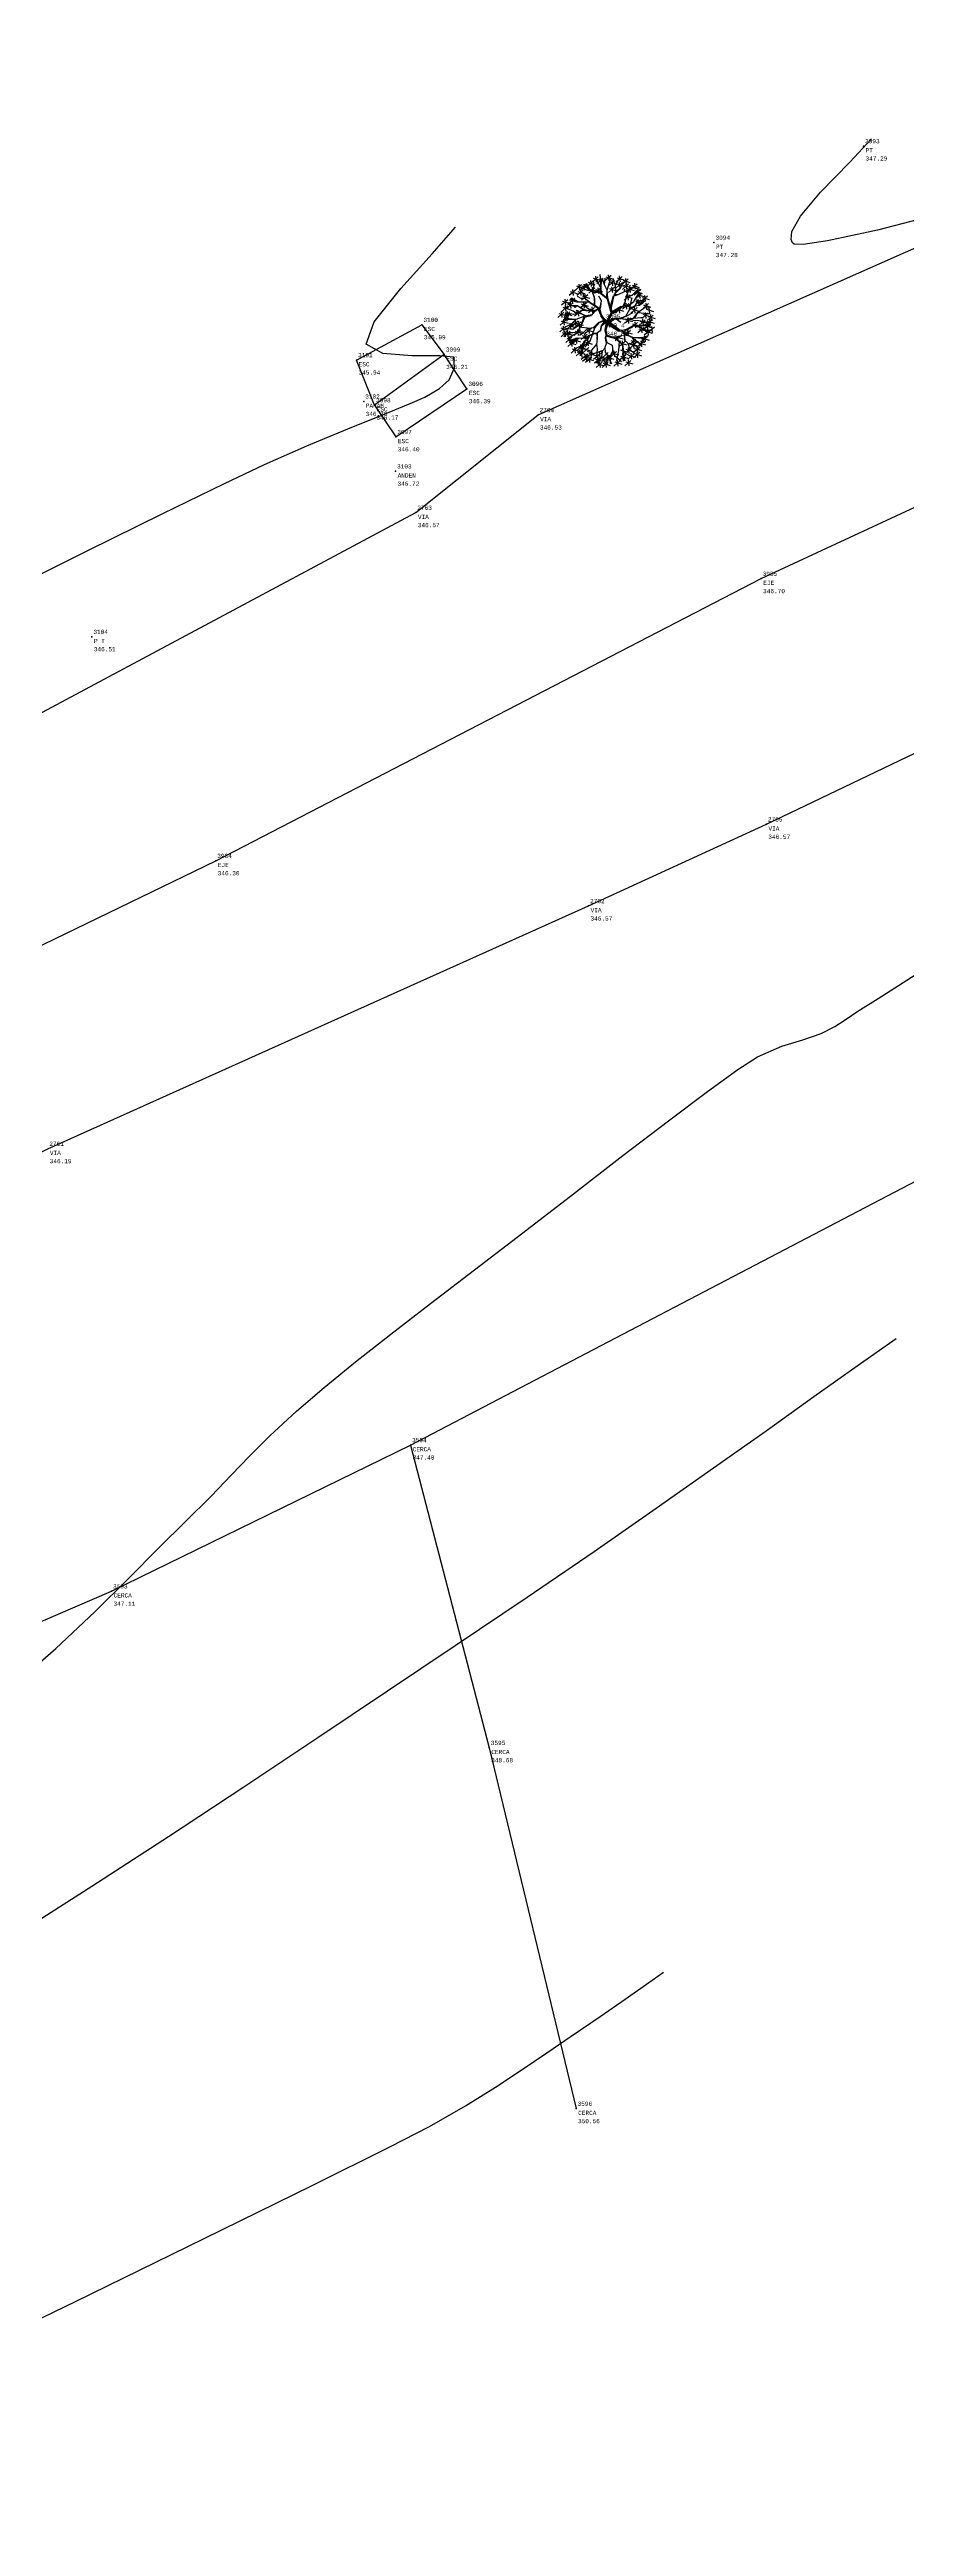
# Model space of a CAD drawing. Header units: metres. Extents: x 5050628 to 5051715, y 2427226 to 2427693.
# Drawn here: x 5051534.03 to 5051544.2, y 2427641.52 to 2427670.95 of the extents above; entities that cross this region are included whole.
import ezdxf
from ezdxf.enums import TextEntityAlignment as Align

# ---------------------------------------------------------------- set-up
doc = ezdxf.new("R2010")
doc.units = ezdxf.units.M
for name, color, linetype in [('1. Eje Vía', 7, 'Continuous'), ('ARBOLES', 3, 'Continuous'), ('C-TOPO-MINR-N', 11, 'Continuous'), ('Cerca', 90, 'FENCELINE2'), ('CVL_PUNTO', 2, 'Continuous'), ('CVL_PUNTO_COR', 2, 'Continuous'), ('CVL_PUNTO_NUM', 2, 'Continuous'), ('Escalera', 254, 'Continuous'), ('Vía', 40, 'Continuous')]:
    doc.layers.add(name, color=color, linetype=linetype)
doc.styles.add('MONOTXT4', font='monotxt4.shx')
doc.linetypes.add('FENCELINE2', pattern='A,0.25,-0.1,[132,ltypeshp.shx,S=0.1,R=0,X=-0.1,Y=0],-0.1,1', length=1.45)

# ---------------------------------------------------------------- blocks, each defined once
blk = doc.blocks.new('ar-2')
at = {"layer": 'ARBOLES'}
for p, q in [((28.994, 112.147), (28.788, 111.964)), ((28.821, 112.102), (29.055, 112.03)), ((28.899, 112.164), (28.922, 111.964)), ((29.159, 112.15), (28.953, 111.966)), ((28.986, 112.105), (29.22, 112.033)), ((29.064, 112.167), (29.087, 111.966)), ((29.381, 112.272), (29.175, 112.089)), ((29.208, 112.227), (29.442, 112.155)), ((29.286, 112.289), (29.309, 112.089)), ((29.552, 112.413), (29.346, 112.23)), ((29.401, 112.088), (29.364, 112.162)), ((29.379, 112.368), (29.613, 112.296)), ((29.457, 112.43), (29.48, 112.23)), ((29.716, 112.36), (29.509, 112.177)), ((29.543, 112.315), (29.776, 112.243)), ((29.603, 112.491), (29.626, 112.29)), ((29.982, 112.455), (29.776, 112.272)), ((29.809, 112.411), (30.043, 112.339)), ((29.887, 112.473), (29.91, 112.272)), ((30.099, 112.288), (29.893, 112.105)), ((29.926, 112.243), (30.16, 112.171)), ((30.004, 112.305), (30.027, 112.105)), ((30.344, 112.212), (30.137, 112.029)), ((30.353, 112.423), (30.146, 112.24)), ((30.171, 112.168), (30.404, 112.095)), ((30.18, 112.379), (30.413, 112.306)), ((30.248, 112.23), (30.271, 112.029)), ((30.257, 112.441), (30.28, 112.24)), ((30.555, 112.339), (30.348, 112.155)), ((30.566, 112.171), (30.36, 111.988)), ((30.382, 112.294), (30.615, 112.222)), ((30.393, 112.127), (30.627, 112.054)), ((30.459, 112.356), (30.482, 112.155)), ((30.471, 112.189), (30.494, 111.988)), ((30.86, 112.173), (30.654, 111.99)), ((30.687, 112.129), (30.921, 112.056)), ((30.765, 112.191), (30.788, 111.99)), ((28.528, 111.641), (28.322, 111.457)), ((28.536, 111.431), (28.33, 111.248)), ((28.355, 111.596), (28.589, 111.524)), ((28.363, 111.387), (28.597, 111.315)), ((28.433, 111.658), (28.456, 111.457)), ((28.441, 111.449), (28.464, 111.248)), ((28.703, 111.533), (28.497, 111.35)), ((28.68, 111.44), (28.53, 111.502)), ((28.764, 111.682), (28.558, 111.499)), ((28.786, 111.965), (28.579, 111.782)), ((28.608, 111.55), (28.631, 111.35)), ((28.613, 111.92), (28.846, 111.848)), ((28.669, 111.7), (28.692, 111.499)), ((28.69, 111.982), (28.714, 111.782)), ((28.964, 111.276), (28.758, 111.092)), ((29.043, 111.964), (28.837, 111.781)), ((28.869, 111.293), (28.892, 111.092)), ((28.87, 111.919), (29.104, 111.847)), ((29.153, 111.542), (28.947, 111.359)), ((28.948, 111.981), (28.971, 111.781)), ((29.24, 111.943), (28.972, 112.031)), ((28.98, 111.498), (29.214, 111.426)), ((29.198, 111.809), (28.992, 111.626)), ((29.025, 111.764), (29.259, 111.692)), ((29.058, 111.56), (29.081, 111.359)), ((29.29, 111.272), (29.084, 111.452)), ((29.103, 111.827), (29.126, 111.626)), ((29.426, 111.381), (29.22, 111.198)), ((29.442, 112.04), (29.235, 111.857)), ((29.253, 111.336), (29.486, 111.264)), ((29.269, 111.995), (29.502, 111.923)), ((29.331, 111.398), (29.354, 111.198)), ((29.632, 112.027), (29.426, 111.844)), ((29.459, 111.982), (29.692, 111.91)), ((29.537, 112.044), (29.56, 111.844)), ((30.096, 112.061), (29.889, 111.878)), ((29.923, 112.016), (30.156, 111.944)), ((30, 112.078), (30.023, 111.878)), ((30.16, 111.33), (30.393, 111.258)), ((30.237, 111.392), (30.26, 111.192)), ((30.572, 111.509), (30.366, 111.326)), ((30.399, 111.465), (30.632, 111.392)), ((30.434, 111.919), (30.446, 112)), ((30.449, 111.764), (30.683, 111.692)), ((30.477, 111.527), (30.5, 111.326)), ((30.694, 112.066), (30.488, 111.883)), ((30.521, 112.021), (30.755, 111.949)), ((30.527, 111.827), (30.55, 111.626)), ((30.599, 112.083), (30.622, 111.883)), ((30.603, 111.328), (30.677, 111.671)), ((30.85, 111.375), (30.644, 111.192)), ((30.677, 111.33), (30.911, 111.258)), ((30.743, 112.051), (30.977, 111.979)), ((30.755, 111.392), (30.778, 111.192)), ((30.963, 111.971), (30.756, 111.788)), ((30.79, 111.926), (31.023, 111.854)), ((30.808, 111.591), (31.042, 111.519)), ((31.017, 111.865), (30.81, 111.682)), ((30.844, 111.82), (31.077, 111.748)), ((30.857, 111.782), (30.956, 111.857)), ((30.867, 111.988), (30.89, 111.788)), ((30.921, 111.882), (30.945, 111.682)), ((31.2, 111.764), (30.994, 111.581)), ((31.027, 111.72), (31.261, 111.648)), ((31.239, 111.509), (31.033, 111.326)), ((31.066, 111.465), (31.3, 111.392)), ((31.094, 111.372), (31.231, 111.378)), ((31.105, 111.782), (31.128, 111.581)), ((31.144, 111.527), (31.167, 111.326)), ((31.164, 111.32), (31.398, 111.248)), ((31.242, 111.382), (31.265, 111.182)), ((28.4, 111.227), (28.194, 111.044)), ((28.227, 111.182), (28.46, 111.11)), ((28.468, 110.742), (28.262, 110.559)), ((28.48, 110.97), (28.274, 110.787)), ((28.295, 110.697), (28.529, 110.625)), ((28.305, 111.244), (28.328, 111.044)), ((28.307, 110.925), (28.541, 110.853)), ((28.513, 110.584), (28.307, 110.401)), ((28.34, 110.539), (28.574, 110.467)), ((28.569, 111.108), (28.363, 110.925)), ((28.373, 110.759), (28.396, 110.559)), ((28.385, 110.987), (28.408, 110.787)), ((28.603, 111.231), (28.396, 111.048)), ((28.608, 110.578), (28.402, 110.395)), ((28.418, 110.601), (28.441, 110.401)), ((28.43, 111.186), (28.663, 111.114)), ((28.435, 110.533), (28.669, 110.461)), ((28.474, 111.126), (28.497, 110.925)), ((28.699, 110.836), (28.493, 110.653)), ((28.507, 111.248), (28.53, 111.048)), ((28.513, 110.595), (28.536, 110.395)), ((28.526, 110.791), (28.759, 110.719)), ((28.604, 110.853), (28.627, 110.653)), ((28.875, 110.925), (28.669, 110.742)), ((28.702, 110.88), (28.936, 110.808)), ((28.953, 110.629), (28.747, 110.446)), ((28.98, 110.902), (28.774, 110.719)), ((28.78, 110.942), (28.803, 110.742)), ((28.78, 110.585), (29.013, 110.513)), ((28.807, 110.857), (29.041, 110.785)), ((28.858, 110.647), (28.881, 110.446)), ((28.885, 110.919), (28.908, 110.719)), ((29.183, 110.491), (28.977, 110.308)), ((29.01, 110.446), (29.243, 110.374)), ((29.088, 110.508), (29.111, 110.308)), ((29.32, 110.686), (29.114, 110.503)), ((29.147, 110.641), (29.381, 110.569)), ((29.225, 110.703), (29.248, 110.503)), ((30.328, 110.446), (30.122, 110.263)), ((30.627, 110.614), (30.421, 110.43)), ((30.638, 111.025), (30.432, 110.841)), ((30.454, 110.569), (30.687, 110.497)), ((30.465, 110.98), (30.699, 110.908)), ((30.532, 110.631), (30.555, 110.43)), ((30.543, 111.042), (30.566, 110.841)), ((30.868, 110.88), (30.662, 110.697)), ((30.773, 110.897), (30.796, 110.697)), ((31.089, 110.713), (30.883, 110.53)), ((30.916, 110.668), (31.15, 110.596)), ((31.128, 110.97), (30.922, 110.787)), ((30.994, 110.73), (31.017, 110.53)), ((31.222, 111.198), (31.016, 111.015)), ((31.033, 110.987), (31.056, 110.787)), ((31.049, 111.153), (31.283, 111.081)), ((31.276, 110.82), (31.07, 110.637)), ((31.301, 110.632), (31.094, 110.449)), ((31.103, 110.776), (31.336, 110.704)), ((31.127, 111.215), (31.15, 111.015)), ((31.128, 110.587), (31.361, 110.515)), ((31.368, 110.97), (31.162, 110.787)), ((31.181, 110.838), (31.204, 110.637)), ((31.394, 111.125), (31.188, 110.942)), ((31.195, 110.925), (31.428, 110.853)), ((31.205, 110.649), (31.228, 110.449)), ((31.221, 111.081), (31.455, 111.009)), ((31.433, 110.725), (31.227, 110.542)), ((31.273, 110.987), (31.296, 110.787)), ((31.299, 111.143), (31.322, 110.942)), ((31.338, 110.742), (31.361, 110.542)), ((28.669, 110.386), (28.463, 110.203)), ((28.738, 110.254), (28.532, 110.071)), ((28.565, 110.21), (28.798, 110.138)), ((28.574, 110.403), (28.597, 110.203)), ((28.848, 110.035), (28.641, 109.852)), ((28.643, 110.272), (28.666, 110.071)), ((28.675, 109.99), (28.908, 109.918)), ((28.897, 110.351), (28.69, 110.168)), ((28.724, 110.306), (28.957, 110.234)), ((28.752, 110.053), (28.776, 109.852)), ((28.801, 110.368), (28.825, 110.168)), ((29.013, 109.94), (28.807, 109.757)), ((28.84, 109.895), (29.074, 109.823)), ((29.048, 110.123), (28.842, 109.94)), ((28.875, 110.078), (29.109, 110.006)), ((28.918, 109.957), (28.941, 109.757)), ((28.953, 110.14), (28.976, 109.94)), ((28.974, 109.92), (28.997, 109.72)), ((29.186, 109.821), (28.979, 109.638)), ((29.235, 109.753), (29.028, 109.57)), ((29.237, 110.04), (29.031, 109.856)), ((29.064, 109.995), (29.297, 109.923)), ((29.09, 109.838), (29.113, 109.638)), ((29.113, 110.228), (29.346, 110.156)), ((29.331, 109.718), (29.124, 109.535)), ((29.139, 109.77), (29.162, 109.57)), ((29.158, 109.673), (29.391, 109.601)), ((29.181, 109.913), (29.414, 109.841)), ((29.23, 109.845), (29.463, 109.773)), ((29.235, 109.735), (29.259, 109.535)), ((29.603, 109.817), (29.397, 109.634)), ((29.459, 109.65), (29.692, 109.578)), ((29.508, 109.835), (29.531, 109.634)), ((29.514, 109.523), (29.632, 109.679)), ((29.537, 109.712), (29.56, 109.512)), ((29.581, 109.897), (29.605, 109.696)), ((29.654, 109.673), (29.887, 109.601)), ((29.887, 109.874), (29.681, 109.691)), ((29.904, 109.773), (29.698, 109.59)), ((29.731, 109.735), (29.754, 109.535)), ((30.01, 109.763), (29.803, 109.579)), ((29.869, 109.753), (29.831, 109.61)), ((29.837, 109.718), (30.07, 109.646)), ((29.914, 109.78), (29.938, 109.579)), ((30.165, 109.907), (29.959, 109.724)), ((29.992, 109.862), (30.226, 109.79)), ((30.155, 110.402), (30.389, 110.329)), ((30.167, 109.616), (30.211, 109.523)), ((30.187, 109.618), (30.21, 109.418)), ((30.449, 110.246), (30.243, 110.063)), ((30.471, 109.796), (30.265, 109.613)), ((30.276, 110.201), (30.51, 110.129)), ((30.294, 109.956), (30.527, 109.884)), ((30.298, 109.751), (30.532, 109.679)), ((30.354, 110.263), (30.377, 110.063)), ((30.376, 109.813), (30.399, 109.613)), ((30.65, 110.024), (30.444, 109.841)), ((30.477, 109.979), (30.71, 109.907)), ((30.743, 109.829), (30.537, 109.646)), ((30.55, 109.623), (30.573, 109.422)), ((30.555, 110.041), (30.578, 109.841)), ((30.57, 109.784), (30.804, 109.712)), ((30.811, 110.324), (30.605, 110.14)), ((30.811, 110.191), (30.605, 110.008)), ((30.638, 110.279), (30.872, 110.207)), ((30.648, 109.846), (30.671, 109.646)), ((30.716, 110.341), (30.739, 110.14)), ((30.716, 110.208), (30.739, 110.008)), ((30.94, 109.879), (30.733, 109.696)), ((30.944, 110.051), (30.738, 109.868)), ((30.767, 109.835), (31, 109.763)), ((30.771, 110.006), (31.004, 109.934)), ((30.844, 109.897), (30.867, 109.696)), ((30.849, 110.068), (30.872, 109.868)), ((31.078, 110.24), (30.872, 110.057)), ((30.883, 110.226), (31.007, 110.065)), ((30.905, 110.195), (31.138, 110.123)), ((30.983, 110.257), (31.006, 110.057)), ((31.2, 110.407), (30.994, 110.224)), ((31.105, 110.425), (31.128, 110.224)), ((29.684, 109.547), (29.478, 109.364)), ((29.511, 109.502), (29.745, 109.43)), ((29.589, 109.564), (29.612, 109.364)), ((29.887, 109.556), (29.681, 109.373)), ((29.714, 109.512), (29.948, 109.44)), ((29.792, 109.574), (29.815, 109.373)), ((29.831, 109.61), (29.85, 109.479)), ((30.282, 109.601), (30.076, 109.418)), ((30.109, 109.556), (30.343, 109.484)), ((30.645, 109.605), (30.439, 109.422)), ((30.472, 109.561), (30.706, 109.489))]:
    blk.add_line(p, q, dxfattribs=at)
at = {"layer": 'ARBOLES', "color": 27}
for p, q in [((29.245, 111.956), (29.091, 112.149)), ((29.115, 112.149), (29.24, 111.988)), ((29.24, 111.988), (29.14, 112.174)), ((29.277, 111.969), (29.158, 112.187)), ((29.37, 111.844), (29.414, 112.149)), ((29.414, 112.149), (29.395, 112.287)), ((29.638, 112.025), (29.5, 112.311)), ((29.638, 112.218), (29.619, 112.342)), ((29.62, 112.377), (29.643, 112.177)), ((29.638, 112.342), (29.65, 112.224)), ((29.644, 112.043), (29.638, 112.218)), ((29.644, 111.993), (29.662, 112.348)), ((29.756, 112.137), (29.688, 112.342)), ((29.762, 112.143), (29.787, 112.361)), ((29.849, 111.956), (29.762, 112.143)), ((29.855, 111.956), (29.974, 112.361)), ((30.129, 112.131), (30.048, 112.355)), ((30.142, 111.882), (30.129, 112.131)), ((30.136, 112.137), (30.229, 112.305)), ((30.297, 112.031), (30.396, 112.249)), ((30.595, 111.956), (30.621, 112.125)), ((28.711, 111.253), (28.481, 111.359)), ((28.53, 111.488), (28.763, 111.416)), ((28.591, 111.638), (28.825, 111.565)), ((28.853, 111.558), (28.611, 111.664)), ((28.853, 111.564), (28.636, 111.67)), ((28.897, 111.564), (28.654, 111.695)), ((28.853, 111.44), (28.68, 111.44)), ((28.848, 111.434), (28.755, 111.366)), ((29.116, 111.085), (28.811, 111.284)), ((29.016, 111.278), (28.823, 111.166)), ((28.978, 111.677), (28.853, 111.744)), ((29.245, 111.558), (28.853, 111.558)), ((29.091, 111.303), (28.853, 111.44)), ((29.041, 111.297), (28.854, 111.434)), ((29.041, 111.839), (28.91, 111.982)), ((29.091, 111.677), (28.978, 111.677)), ((29.246, 111.253), (29.016, 111.278)), ((29.102, 111.683), (29.041, 111.839)), ((29.234, 111.272), (29.041, 111.297)), ((29.277, 111.259), (29.091, 111.303)), ((29.258, 111.564), (29.102, 111.683)), ((29.383, 111.888), (29.245, 111.956)), ((29.494, 111.409), (29.245, 111.558)), ((29.563, 111.334), (29.271, 111.534)), ((29.383, 111.9), (29.277, 111.969)), ((29.457, 111.285), (29.277, 111.259)), ((29.47, 111.285), (29.339, 111.129)), ((29.433, 111.278), (29.339, 111.129)), ((29.346, 112.057), (29.369, 111.857)), ((29.42, 111.733), (29.37, 111.844)), ((29.37, 111.844), (29.42, 111.683)), ((29.494, 111.894), (29.383, 111.9)), ((29.588, 111.876), (29.383, 111.888)), ((29.42, 111.683), (29.414, 111.471)), ((29.439, 111.458), (29.42, 111.733)), ((29.544, 111.334), (29.457, 111.285)), ((29.55, 111.309), (29.47, 111.285)), ((29.619, 111.888), (29.494, 111.894)), ((29.619, 111.328), (29.494, 111.409)), ((29.55, 111.309), (29.625, 111.135)), ((29.595, 111.266), (29.563, 111.334)), ((29.662, 111.601), (29.576, 111.757)), ((29.862, 111.657), (29.588, 111.876)), ((29.6, 111.352), (29.656, 111.595)), ((29.644, 111.11), (29.6, 111.322)), ((29.619, 111.888), (29.644, 112.043)), ((29.656, 111.129), (29.619, 111.328)), ((29.625, 111.346), (29.662, 111.601)), ((29.638, 111.906), (29.644, 111.863)), ((29.669, 111.832), (29.644, 111.993)), ((29.881, 111.664), (29.669, 111.832)), ((29.837, 111.701), (29.855, 111.95)), ((29.874, 111.677), (29.849, 111.956)), ((29.98, 111.197), (29.862, 111.657)), ((29.967, 111.378), (29.881, 111.664)), ((29.961, 111.421), (30.067, 111.77)), ((29.998, 111.352), (29.967, 111.378)), ((30.004, 111.179), (29.974, 111.346)), ((29.98, 111.384), (30.017, 111.534)), ((29.998, 111.365), (30.08, 111.794)), ((30.017, 111.179), (29.998, 111.352)), ((30.017, 111.246), (30.297, 111.409)), ((30.03, 111.209), (30.253, 111.359)), ((30.036, 111.179), (30.309, 111.396)), ((30.08, 111.794), (30.142, 111.882)), ((30.086, 111.776), (30.223, 111.82)), ((30.104, 111.813), (30.229, 111.826)), ((30.333, 111.375), (30.126, 111.192)), ((30.142, 111.919), (30.297, 112.038)), ((30.147, 111.882), (30.297, 112.031)), ((30.223, 111.82), (30.428, 111.913)), ((30.297, 111.409), (30.422, 111.421)), ((30.309, 111.396), (30.471, 111.409)), ((30.385, 111.421), (30.459, 111.59)), ((30.622, 111.809), (30.416, 111.626)), ((30.422, 111.421), (30.446, 111.502)), ((30.428, 111.913), (30.739, 112.056)), ((30.446, 111.502), (30.491, 111.701)), ((30.471, 111.409), (30.565, 111.446)), ((30.472, 111.091), (30.609, 111.322)), ((30.484, 111.714), (30.546, 111.888)), ((30.491, 111.701), (30.701, 111.8)), ((30.502, 111.739), (30.695, 111.794)), ((30.546, 111.888), (30.595, 111.956)), ((30.565, 111.446), (30.739, 111.577)), ((30.609, 111.322), (30.783, 111.434)), ((30.615, 111.366), (30.789, 111.44)), ((30.701, 111.8), (30.857, 111.963)), ((30.739, 111.577), (30.857, 111.782)), ((30.757, 111.863), (30.87, 111.943)), ((30.757, 111.85), (30.882, 111.919)), ((30.981, 111.635), (30.775, 111.452)), ((30.783, 111.648), (31.017, 111.576)), ((30.783, 111.434), (30.939, 111.453)), ((30.789, 111.434), (30.895, 111.621)), ((30.876, 111.216), (31.094, 111.372)), ((30.886, 111.653), (30.909, 111.452)), ((30.939, 111.453), (31.088, 111.652)), ((30.939, 111.453), (31.119, 111.614)), ((28.396, 111.064), (28.63, 110.991)), ((28.406, 110.992), (28.767, 110.98)), ((28.786, 110.98), (28.412, 111.011)), ((28.648, 110.817), (28.418, 110.705)), ((28.637, 111.16), (28.419, 111.135)), ((28.431, 111.16), (28.556, 111.166)), ((28.723, 111.148), (28.437, 111.198)), ((28.699, 110.637), (28.456, 110.675)), ((28.568, 110.525), (28.462, 110.5)), ((28.63, 110.525), (28.475, 110.482)), ((28.798, 110.5), (28.531, 110.339)), ((28.755, 110.538), (28.537, 110.532)), ((28.923, 110.563), (28.63, 110.525)), ((28.804, 110.979), (28.648, 110.817)), ((28.848, 110.743), (28.699, 110.637)), ((28.829, 111.166), (28.711, 111.253)), ((28.823, 111.166), (28.723, 111.148)), ((28.791, 111.231), (29.025, 111.159)), ((28.991, 110.793), (28.798, 110.5)), ((29.102, 111.085), (28.804, 110.979)), ((28.985, 110.805), (28.848, 110.743)), ((29.284, 110.681), (28.916, 110.724)), ((29.06, 110.538), (28.923, 110.563)), ((29.066, 110.532), (28.923, 110.438)), ((29.072, 111.067), (28.973, 110.799)), ((29.103, 111.06), (28.985, 110.805)), ((28.997, 111.173), (29.14, 111.098)), ((29.178, 110.669), (29.06, 110.538)), ((29.339, 111.129), (29.102, 111.085)), ((29.109, 111.067), (29.327, 111.116)), ((29.408, 110.693), (29.178, 110.669)), ((29.414, 110.507), (29.228, 110.432)), ((29.427, 110.494), (29.253, 110.426)), ((29.408, 111.26), (29.265, 111.26)), ((29.421, 110.687), (29.271, 110.245)), ((29.545, 110.868), (29.377, 110.693)), ((29.551, 110.861), (29.408, 110.693)), ((29.514, 110.519), (29.414, 110.507)), ((29.501, 110.482), (29.427, 110.494)), ((29.433, 110.693), (29.582, 110.868)), ((29.501, 110.519), (29.52, 110.332)), ((29.613, 110.612), (29.514, 110.525)), ((29.582, 110.575), (29.514, 110.519)), ((29.52, 110.307), (29.526, 110.513)), ((29.738, 110.942), (29.545, 110.868)), ((29.756, 110.917), (29.551, 110.861)), ((29.626, 110.6), (29.582, 110.575)), ((29.644, 110.774), (29.613, 110.612)), ((29.651, 110.743), (29.626, 110.6)), ((29.763, 110.923), (29.638, 111.098)), ((29.749, 110.967), (29.644, 111.11)), ((29.848, 110.918), (29.651, 110.743)), ((29.756, 110.992), (29.656, 111.129)), ((29.657, 110.768), (29.781, 110.936)), ((29.812, 110.923), (29.657, 110.768)), ((29.855, 110.917), (29.749, 110.967)), ((29.855, 110.917), (29.756, 110.992)), ((29.812, 110.874), (29.769, 110.625)), ((29.848, 110.918), (29.775, 110.612)), ((29.775, 110.612), (29.812, 110.457)), ((29.8, 110.45), (29.787, 110.357)), ((29.856, 110.812), (29.8, 110.618)), ((29.8, 110.618), (29.825, 110.469)), ((29.812, 110.457), (29.887, 110.413)), ((29.825, 110.469), (29.912, 110.426)), ((29.848, 110.918), (29.98, 111.197)), ((29.848, 110.918), (30.004, 111.179)), ((29.848, 110.918), (29.887, 110.811)), ((29.893, 110.954), (29.881, 110.917)), ((29.881, 110.917), (29.905, 110.817)), ((29.887, 110.811), (30.223, 110.599)), ((29.905, 110.817), (29.918, 110.917)), ((29.918, 110.992), (30.017, 111.16)), ((29.918, 110.936), (30.043, 111.017)), ((29.918, 110.917), (29.918, 110.992)), ((29.924, 110.911), (30.018, 110.986)), ((29.93, 110.898), (30.291, 110.618)), ((29.937, 110.805), (29.93, 110.867)), ((29.93, 110.867), (30.21, 110.655)), ((30.204, 110.631), (29.937, 110.805)), ((29.949, 110.886), (30.092, 111.005)), ((30.21, 110.655), (29.967, 110.811)), ((30.018, 110.986), (30.105, 111.017)), ((30.092, 111.005), (30.155, 111.005)), ((30.105, 111.017), (30.298, 111.017)), ((30.155, 111.005), (30.31, 110.892)), ((30.192, 110.986), (30.323, 111.011)), ((30.291, 110.618), (30.204, 110.631)), ((30.223, 110.599), (30.341, 110.593)), ((30.279, 111.017), (30.472, 111.091)), ((30.298, 111.017), (30.422, 110.992)), ((30.309, 110.618), (30.372, 110.618)), ((30.341, 110.593), (30.422, 110.493)), ((30.348, 111.017), (30.478, 111.091)), ((30.372, 110.618), (30.502, 110.649)), ((30.403, 110.581), (30.446, 110.493)), ((30.409, 110.581), (30.534, 110.643)), ((30.416, 110.488), (30.428, 110.282)), ((30.422, 110.992), (30.727, 111.017)), ((30.422, 110.493), (30.701, 110.369)), ((30.453, 110.282), (30.435, 110.482)), ((30.446, 110.493), (30.695, 110.388)), ((30.491, 111.091), (30.721, 111.21)), ((30.502, 110.649), (30.739, 110.787)), ((30.528, 110.992), (30.659, 110.986)), ((30.534, 110.643), (30.733, 110.768)), ((30.628, 111.005), (30.721, 110.955)), ((30.695, 110.835), (30.928, 110.763)), ((30.721, 110.955), (30.908, 110.942)), ((30.727, 111.017), (30.876, 111.216)), ((30.733, 110.768), (30.9, 110.737)), ((30.739, 110.787), (30.882, 110.755)), ((30.746, 111.023), (30.976, 111.048)), ((30.777, 111.036), (30.889, 111.229)), ((30.882, 110.755), (31.199, 110.787)), ((30.889, 111.216), (31.275, 111.173)), ((30.9, 110.737), (31.156, 110.631)), ((31.138, 110.612), (30.907, 110.724)), ((30.908, 110.942), (31.293, 110.874)), ((31.181, 110.811), (30.919, 110.761)), ((30.955, 110.925), (31.189, 110.853)), ((30.976, 111.048), (31.063, 111.042)), ((31.019, 110.376), (31.231, 110.443)), ((31.249, 110.581), (31.138, 110.612)), ((31.261, 110.599), (31.144, 110.625)), ((31.156, 110.631), (31.274, 110.625)), ((31.298, 110.798), (31.181, 110.811)), ((31.199, 110.787), (31.293, 110.755)), ((31.298, 110.78), (31.224, 110.792)), ((28.496, 110.341), (28.729, 110.269)), ((28.86, 110.357), (28.58, 110.27)), ((28.705, 110.282), (28.58, 110.257)), ((28.599, 110.233), (28.705, 110.282)), ((28.612, 110.208), (28.842, 110.345)), ((28.991, 110.096), (28.755, 109.984)), ((29.109, 110.339), (28.86, 110.357)), ((29.035, 110.158), (28.96, 109.791)), ((29.091, 110.245), (28.973, 109.766)), ((29.078, 110.251), (28.991, 110.096)), ((29.184, 110.282), (29.078, 110.251)), ((29.286, 110.273), (29.08, 110.09)), ((29.215, 109.772), (29.085, 109.691)), ((29.271, 110.245), (29.103, 110.052)), ((29.228, 110.432), (29.109, 110.339)), ((29.122, 110.332), (29.228, 110.407)), ((29.228, 110.407), (29.165, 110.282)), ((29.253, 110.426), (29.184, 110.282)), ((29.191, 110.29), (29.214, 110.09)), ((29.676, 109.915), (29.215, 109.772)), ((29.246, 109.784), (29.713, 109.952)), ((29.302, 109.679), (29.259, 109.616)), ((29.321, 109.952), (29.302, 109.679)), ((29.489, 110.152), (29.321, 109.952)), ((29.632, 109.695), (29.426, 109.512)), ((29.677, 109.879), (29.47, 109.696)), ((29.663, 109.729), (29.47, 109.517)), ((29.52, 110.332), (29.489, 110.152)), ((29.52, 109.984), (29.489, 109.753)), ((29.495, 110.164), (29.52, 109.984)), ((29.663, 109.722), (29.539, 109.511)), ((29.682, 109.915), (29.663, 109.729)), ((29.781, 110.027), (29.682, 109.915)), ((29.831, 110.195), (29.775, 110.04)), ((29.775, 110.04), (29.787, 109.884)), ((29.787, 110.357), (29.819, 110.183)), ((29.787, 109.884), (29.869, 109.753)), ((29.819, 110.432), (29.794, 110.364)), ((29.794, 110.364), (29.837, 110.208)), ((29.837, 110.208), (30.018, 110.12)), ((29.875, 109.753), (29.999, 109.492)), ((29.887, 110.413), (30.124, 110.345)), ((29.912, 110.426), (30.092, 110.37)), ((30.024, 109.909), (29.955, 109.76)), ((29.962, 109.747), (29.955, 109.486)), ((30.043, 109.915), (29.962, 109.747)), ((30.018, 110.12), (30.043, 109.915)), ((30.03, 109.965), (30.024, 109.909)), ((30.043, 109.915), (30.099, 109.772)), ((30.285, 110.413), (30.055, 110.382)), ((30.07, 109.924), (30.093, 109.724)), ((30.099, 109.772), (30.335, 109.573)), ((30.124, 110.37), (30.254, 110.264)), ((30.124, 110.345), (30.248, 110.245)), ((30.13, 110.37), (30.285, 110.413)), ((30.235, 109.934), (30.167, 109.616)), ((30.248, 110.245), (30.235, 109.934)), ((30.26, 110.257), (30.379, 110.071)), ((30.366, 110.046), (30.379, 109.853)), ((30.397, 109.585), (30.372, 109.841)), ((30.379, 110.071), (30.397, 109.884)), ((30.379, 109.853), (30.422, 109.592)), ((30.391, 109.884), (30.441, 109.592)), ((30.397, 109.884), (30.652, 109.735)), ((30.428, 110.282), (30.546, 110.189)), ((30.546, 110.189), (30.615, 109.971)), ((30.565, 110.171), (30.814, 110.102)), ((30.578, 110.189), (30.827, 110.108)), ((30.615, 109.971), (30.771, 109.853)), ((30.638, 110.146), (30.872, 110.074)), ((30.683, 110.364), (30.883, 110.226)), ((30.695, 110.388), (31, 110.35)), ((30.701, 110.369), (31.019, 110.376)), ((30.827, 110.108), (30.914, 109.977)), ((31, 110.35), (31.099, 110.195)), ((31.027, 110.363), (31.261, 110.29))]:
    blk.add_line(p, q, dxfattribs=at)

msp = doc.modelspace()

# ---------------------------------------------------------------- linework, layer by layer
at = {"layer": '1. Eje Vía', "elevation": 280.286, "flags": 128}
msp.add_lwpolyline([(5051437.39, 2427625.022), (5051442.677, 2427629.536), (5051448.3, 2427634.592), (5051453.76, 2427639.519), (5051458.689, 2427644.265), (5051464.137, 2427649.102), (5051469.342, 2427652.662), (5051475.744, 2427655.24), (5051483.059, 2427656.208), (5051490.026, 2427656.21), (5051496.882, 2427655.351), (5051504.718, 2427653.737), (5051511.155, 2427653.476), (5051518.306, 2427653.908), (5051524.375, 2427656.043), (5051530.384, 2427658.587), (5051535.999, 2427661.31), (5051542.476, 2427664.661), (5051548.504, 2427667.464)], dxfattribs=at)
at = {"layer": 'C-TOPO-MINR-N', "color": 32, "linetype": 'Continuous', "lineweight": -3}
for points in [[(5051544.83, 2427669.055, 347.966), (5051543.856, 2427668.802, 347.966), (5051543.264, 2427668.672, 347.966), (5051542.974, 2427668.631, 347.966), (5051542.87, 2427668.636, 347.966), (5051542.847, 2427668.65, 347.966), (5051542.832, 2427668.688, 347.966), (5051542.842, 2427668.784, 347.966), (5051542.943, 2427668.967, 347.966), (5051543.182, 2427669.251, 347.966), (5051543.531, 2427669.609, 347.966), (5051543.788, 2427669.885, 347.966)], [(5051533.523, 2427664.518, 346.966), (5051534.48, 2427664.994, 346.966), (5051535.372, 2427665.433, 346.966), (5051536.103, 2427665.79, 346.966), (5051536.576, 2427666.015, 346.966), (5051537.081, 2427666.238, 346.966), (5051537.566, 2427666.441, 346.966), (5051537.99, 2427666.612, 346.966), (5051538.309, 2427666.741, 346.966), (5051538.48, 2427666.817, 346.966), (5051538.657, 2427666.918, 346.966), (5051538.77, 2427667.021, 346.966), (5051538.834, 2427667.164, 346.966), (5051538.828, 2427667.291, 346.966), (5051538.661, 2427667.309, 346.966), (5051538.326, 2427667.308, 346.966), (5051537.982, 2427667.337, 346.966), (5051537.787, 2427667.446, 346.966), (5051537.882, 2427667.713, 346.966), (5051538.196, 2427668.109, 346.966), (5051538.57, 2427668.521, 346.966), (5051538.848, 2427668.838, 346.966)], [(5051533.573, 2427651.493, 347.966), (5051534.098, 2427651.954, 347.966), (5051534.561, 2427652.389, 347.966), (5051534.967, 2427652.79, 347.966), (5051535.324, 2427653.15, 347.966), (5051535.64, 2427653.461, 347.966), (5051535.946, 2427653.764, 347.966), (5051536.183, 2427654.011, 347.966), (5051536.398, 2427654.238, 347.966), (5051536.64, 2427654.48, 347.966), (5051536.956, 2427654.771, 347.966), (5051537.285, 2427655.053, 347.966), (5051537.659, 2427655.357, 347.966), (5051538.08, 2427655.688, 347.966), (5051538.549, 2427656.05, 347.966), (5051539.07, 2427656.449, 347.966), (5051539.645, 2427656.89, 347.966), (5051540.249, 2427657.355, 347.966), (5051540.834, 2427657.807, 347.966), (5051541.374, 2427658.22, 347.966), (5051541.839, 2427658.57, 347.966), (5051542.201, 2427658.832, 347.966), (5051542.431, 2427658.982, 347.966), (5051542.72, 2427659.107, 347.966), (5051542.97, 2427659.181, 347.966), (5051543.188, 2427659.259, 347.966), (5051543.351, 2427659.342, 347.966), (5051543.475, 2427659.419, 347.966), (5051543.625, 2427659.525, 347.966), (5051543.864, 2427659.675, 347.966), (5051544.405, 2427660.017, 347.966)], [(5051533.605, 2427648.541, 348.966), (5051534.528, 2427649.128, 348.966), (5051535.439, 2427649.72, 348.966), (5051536.331, 2427650.309, 348.966), (5051537.2, 2427650.889, 348.966), (5051538.039, 2427651.451, 348.966), (5051538.844, 2427651.989, 348.966), (5051539.698, 2427652.563, 348.966), (5051540.493, 2427653.107, 348.966), (5051541.23, 2427653.62, 348.966), (5051541.91, 2427654.098, 348.966), (5051542.534, 2427654.54, 348.966), (5051543.102, 2427654.945, 348.966), (5051543.617, 2427655.311, 348.966), (5051544.079, 2427655.636, 348.966)], [(5051527.694, 2427640.993, 350.966), (5051529.228, 2427641.728, 350.966), (5051530.913, 2427642.539, 350.966), (5051532.648, 2427643.379, 350.966), (5051534.332, 2427644.197, 350.966), (5051535.863, 2427644.945, 350.966), (5051537.143, 2427645.573, 350.966), (5051538.068, 2427646.033, 350.966), (5051538.539, 2427646.276, 350.966), (5051538.963, 2427646.521, 350.966), (5051539.322, 2427646.744, 350.966), (5051539.638, 2427646.951, 350.966), (5051539.93, 2427647.15, 350.966), (5051540.221, 2427647.346, 350.966), (5051540.566, 2427647.581, 350.966), (5051540.863, 2427647.788, 350.966), (5051541.113, 2427647.966, 350.966), (5051541.317, 2427648.11, 350.966)]]:
    msp.add_polyline3d(points, dxfattribs=at)
at = {"layer": 'Cerca', "elevation": 347.027, "flags": 128}
for points in [[(5051523.024, 2427646.608), (5051528.388, 2427649.887), (5051534.761, 2427652.633), (5051538.313, 2427654.37), (5051544.324, 2427657.512), (5051552.655, 2427661.521), (5051556.835, 2427663.101)], [(5051538.313, 2427654.37), (5051539.247, 2427650.774), (5051540.278, 2427646.487)]]:
    msp.add_lwpolyline(points, dxfattribs=at)
at = {"layer": 'CVL_PUNTO', "color": 4}
for p in [(5051543.692, 2427669.8, 347.759), (5051543.692, 2427669.8, 347.759), (5051541.916, 2427668.653, 347.748), (5051541.916, 2427668.653, 347.748), (5051538.447, 2427667.677, 346.458), (5051538.447, 2427667.677, 346.458), (5051540.614, 2427667.718, 347.322), (5051540.614, 2427667.718, 347.322), (5051537.671, 2427667.258, 346.402), (5051537.671, 2427667.258, 346.402), (5051538.713, 2427667.324, 346.676), (5051538.713, 2427667.324, 346.676), (5051537.756, 2427666.766, 347.17), (5051537.756, 2427666.766, 347.17), (5051537.885, 2427666.723, 346.633), (5051537.885, 2427666.723, 346.633), (5051538.981, 2427666.917, 346.856), (5051538.981, 2427666.917, 346.856), (5051539.826, 2427666.605, 347), (5051539.826, 2427666.605, 347), (5051538.137, 2427666.345, 346.871), (5051538.137, 2427666.345, 346.871), (5051538.134, 2427665.937, 347.185), (5051538.134, 2427665.937, 347.185), (5051538.375, 2427665.445, 347.041), (5051538.375, 2427665.445, 347.041), (5051542.476, 2427664.661, 347.169), (5051542.476, 2427664.661, 347.169), (5051534.528, 2427663.971, 346.974), (5051534.528, 2427663.971, 346.974), (5051542.538, 2427661.743, 347.034), (5051542.538, 2427661.743, 347.034), (5051535.999, 2427661.31, 346.764), (5051535.999, 2427661.31, 346.764), (5051540.426, 2427660.773, 347.036), (5051540.426, 2427660.773, 347.036), (5051538.313, 2427654.37, 347.87), (5051538.313, 2427654.37, 347.87), (5051534.761, 2427652.633, 347.572), (5051534.761, 2427652.633, 347.572), (5051539.247, 2427650.774, 349.15), (5051539.247, 2427650.774, 349.15), (5051540.278, 2427646.487, 351.03), (5051540.278, 2427646.487, 351.03)]:
    msp.add_point(p, dxfattribs=at)
at = {"layer": 'Escalera', "elevation": 346.402, "flags": 128}
for points in [[(5051537.671, 2427667.258), (5051538.447, 2427667.677), (5051538.713, 2427667.324), (5051537.885, 2427666.723), (5051537.671, 2427667.258)], [(5051537.885, 2427666.723), (5051538.137, 2427666.345), (5051538.981, 2427666.917), (5051538.713, 2427667.324), (5051537.885, 2427666.723)]]:
    msp.add_lwpolyline(points, dxfattribs=at)
at = {"layer": 'Vía'}
for points in [[(5051439.621, 2427629.814, 339.994), (5051444.812, 2427634.019, 340.535), (5051449.724, 2427638.955, 340.818), (5051456.997, 2427646.432, 341.355), (5051463.525, 2427652.007, 341.843), (5051470.016, 2427655.565, 342.235), (5051476.478, 2427657.693, 342.851), (5051483.42, 2427658.754, 343.306), (5051490.224, 2427658.874, 343.655), (5051497.979, 2427657.762, 344.107), (5051504.176, 2427656.536, 344.546), (5051512.156, 2427655.77, 345.066), (5051519.349, 2427656.609, 345.733), (5051525.881, 2427658.675, 346.372), (5051531.486, 2427661.763, 346.661), (5051538.375, 2427665.445, 347.041), (5051539.826, 2427666.605, 347), (5051549.625, 2427670.946, 347.52)], [(5051437.062, 2427621.918, 339.395), (5051442.441, 2427626.621, 339.792), (5051447.175, 2427630.559, 340.165), (5051453.04, 2427636.289, 340.743), (5051460.022, 2427642.759, 341.312), (5051466.607, 2427648.303, 341.723), (5051471.846, 2427651.631, 342.107), (5051477.511, 2427653.475, 342.562), (5051483.394, 2427654.275, 343.026), (5051490.278, 2427653.792, 343.56), (5051497.197, 2427652.832, 344.11), (5051504.375, 2427651.758, 344.57), (5051511.842, 2427650.867, 345.061), (5051519.845, 2427652.067, 345.447), (5051527.323, 2427654.642, 346.124), (5051534.004, 2427657.89, 346.656), (5051540.426, 2427660.773, 347.036), (5051542.538, 2427661.743, 347.034), (5051550.985, 2427665.788, 347.585)]]:
    msp.add_polyline3d(points, dxfattribs=at)

# ---------------------------------------------------------------- block references
at = {"layer": 'ARBOLES', "lineweight": 0, "xscale": 0.3543167345633265, "yscale": 0.3543167345633265, "zscale": 0.3543167345633265}
msp.add_blockref('ar-2', (5051530.071, 2427628.418, 347.322), dxfattribs=at)

# ---------------------------------------------------------------- texts
at = {"layer": 'CVL_PUNTO_COR', "color": 4, "style": 'MONOTXT4'}
for s, p in [('347.29', (5051543.715, 2427669.677, 347.759)), ('347.28', (5051541.939, 2427668.53, 347.748)), ('345.99', (5051538.47, 2427667.554, 346.458)), ('346.86', (5051540.637, 2427667.595, 347.322)), ('345.94', (5051537.694, 2427667.135, 346.402)), ('346.21', (5051538.736, 2427667.201, 346.676)), ('346.39', (5051539.004, 2427666.794, 346.856)), ('346.70', (5051537.779, 2427666.643, 347.17)), ('346.17', (5051537.908, 2427666.6, 346.633)), ('346.53', (5051539.849, 2427666.482, 347)), ('346.40', (5051538.16, 2427666.222, 346.871)), ('346.72', (5051538.157, 2427665.814, 347.185)), ('346.57', (5051538.398, 2427665.322, 347.041)), ('346.70', (5051542.499, 2427664.538, 347.169)), ('346.51', (5051534.551, 2427663.848, 346.974)), ('346.57', (5051542.561, 2427661.62, 347.034)), ('346.30', (5051536.022, 2427661.187, 346.764)), ('346.57', (5051540.449, 2427660.65, 347.036)), ('346.19', (5051534.027, 2427657.767, 346.656)), ('347.40', (5051538.336, 2427654.247, 347.87)), ('347.11', (5051534.784, 2427652.51, 347.572)), ('348.68', (5051539.27, 2427650.651, 349.15)), ('350.56', (5051540.301, 2427646.364, 351.03))]:
    msp.add_text(s, height=0.05, dxfattribs=at).set_placement(p, align=Align.TOP_LEFT)
at = {"layer": 'CVL_PUNTO_NUM', "color": 4, "style": 'MONOTXT4'}
for s, p in [('3093', (5051543.71, 2427669.818, 347.759)), ('3094', (5051541.934, 2427668.671, 347.748)), ('3100', (5051538.465, 2427667.695, 346.458)), ('3095', (5051540.632, 2427667.736, 347.322)), ('3101', (5051537.689, 2427667.276, 346.402)), ('3099', (5051538.731, 2427667.342, 346.676)), ('3096', (5051538.999, 2427666.935, 346.856)), ('3102', (5051537.774, 2427666.784, 347.17)), ('3098', (5051537.903, 2427666.741, 346.633)), ('2764', (5051539.844, 2427666.623, 347)), ('3097', (5051538.155, 2427666.363, 346.871)), ('3103', (5051538.152, 2427665.955, 347.185)), ('2763', (5051538.393, 2427665.463, 347.041)), ('3935', (5051542.494, 2427664.679, 347.169)), ('3104', (5051534.546, 2427663.989, 346.974)), ('2765', (5051542.556, 2427661.761, 347.034)), ('3934', (5051536.017, 2427661.328, 346.764)), ('2762', (5051540.444, 2427660.791, 347.036)), ('2761', (5051534.022, 2427657.908, 346.656)), ('3594', (5051538.331, 2427654.388, 347.87)), ('3593', (5051534.779, 2427652.651, 347.572)), ('3595', (5051539.265, 2427650.792, 349.15)), ('3596', (5051540.296, 2427646.505, 351.03))]:
    msp.add_text(s, height=0.05, dxfattribs=at).set_placement(p, align=Align.BOTTOM_LEFT)
for s, p in [('PT', (5051543.717, 2427669.775, 347.759)), ('PT', (5051541.941, 2427668.628, 347.748)), ('ESC', (5051538.472, 2427667.652, 346.458)), ('ARB 4', (5051540.639, 2427667.693, 347.322)), ('ESC', (5051538.738, 2427667.299, 346.676)), ('ESC', (5051537.696, 2427667.233, 346.402)), ('PARAM', (5051537.781, 2427666.741, 347.17)), ('ESC', (5051537.91, 2427666.698, 346.633)), ('ESC', (5051539.006, 2427666.892, 346.856)), ('VIA', (5051539.851, 2427666.58, 347)), ('ESC', (5051538.162, 2427666.32, 346.871)), ('ANDEN', (5051538.159, 2427665.912, 347.185)), ('VIA', (5051538.4, 2427665.42, 347.041)), ('EJE', (5051542.501, 2427664.636, 347.169)), ('P T', (5051534.553, 2427663.946, 346.974)), ('VIA', (5051542.563, 2427661.718, 347.034)), ('EJE', (5051536.024, 2427661.285, 346.764)), ('VIA', (5051540.451, 2427660.748, 347.036)), ('VIA', (5051534.029, 2427657.865, 346.656)), ('CERCA', (5051538.338, 2427654.345, 347.87)), ('CERCA', (5051534.786, 2427652.608, 347.572)), ('CERCA', (5051539.272, 2427650.749, 349.15)), ('CERCA', (5051540.303, 2427646.462, 351.03))]:
    msp.add_text(s, height=0.05, dxfattribs=at).set_placement(p, align=Align.TOP_LEFT)

doc.saveas('drawing.dxf')
